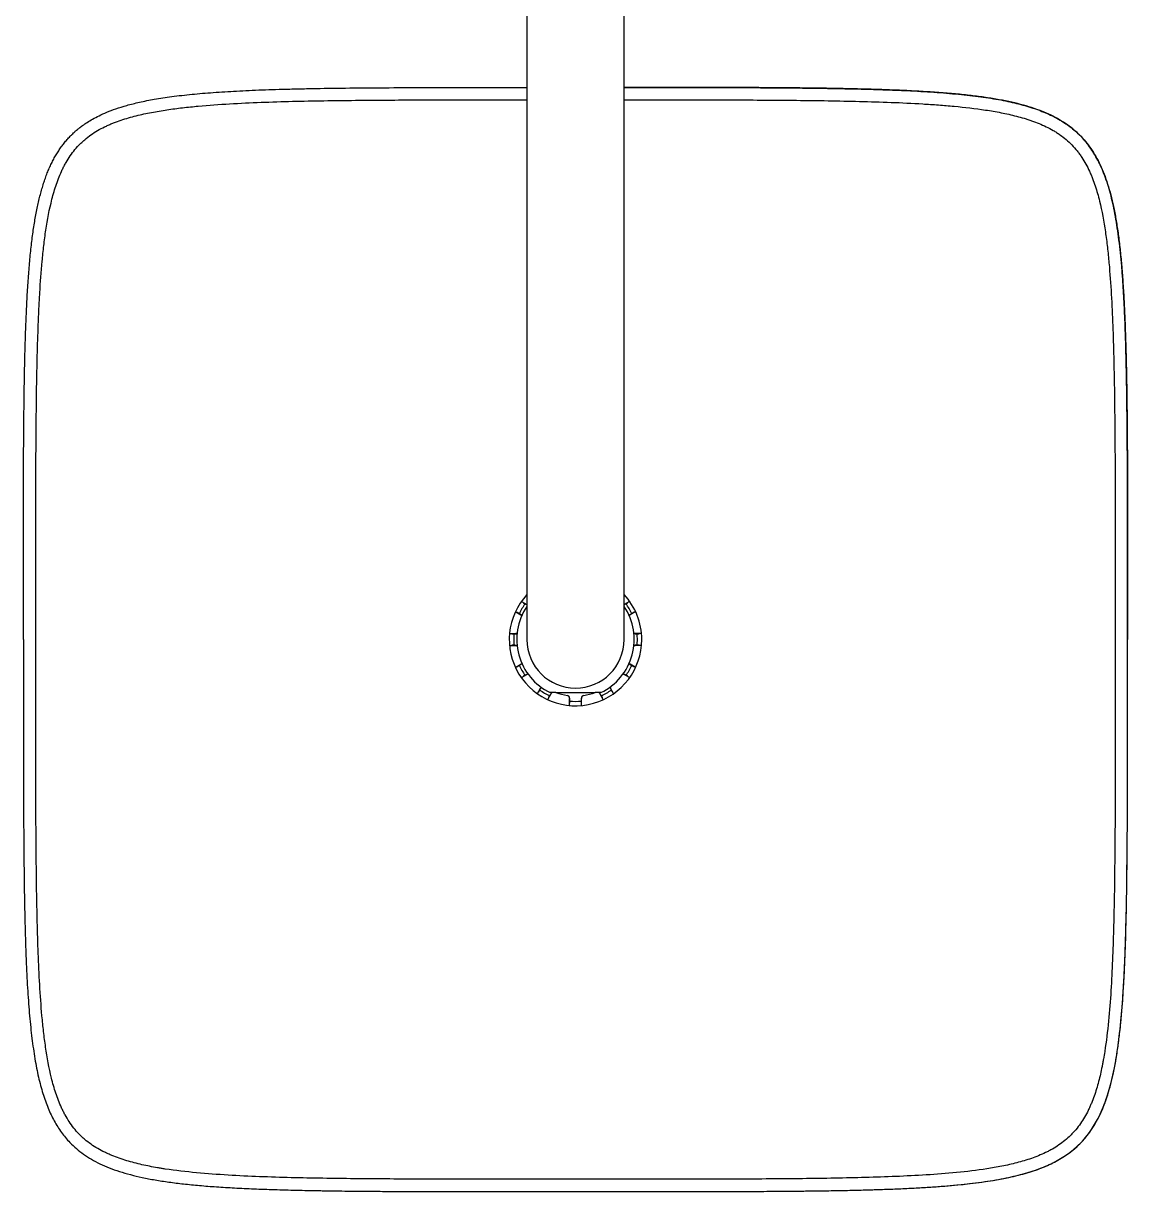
# Model space of a CAD drawing. Header units: millimetres. Extents: x 169 to 4368, y -1049 to 1924.
# Drawn here: x 441.62 to 466.62, y 979.36 to 1005.81 of the extents above; entities that cross this region are included whole.
import ezdxf

# ---------------------------------------------------------------- set-up
doc = ezdxf.new("R2010")
doc.units = ezdxf.units.MM

msp = doc.modelspace()

# ---------------------------------------------------------------- linework, layer by layer
for p, q in [((453.024, 1021.812), (453.024, 995.912)), ((455.224, 995.912), (455.224, 1021.812)), ((453.024, 995.912), (453.024, 991.862)), ((455.224, 991.862), (455.224, 995.912)), ((452.904, 992.722), (453.023, 992.654)), ((455.343, 992.722), (455.224, 992.654)), ((452.769, 992.488), (452.888, 992.419)), ((455.478, 992.488), (455.359, 992.419)), ((452.637, 991.997), (452.775, 991.997)), ((455.61, 991.997), (455.472, 991.997)), ((452.637, 991.727), (452.775, 991.727)), ((455.61, 991.727), (455.472, 991.727)), ((452.769, 991.236), (452.888, 991.305)), ((455.478, 991.236), (455.359, 991.305)), ((452.904, 991.002), (453.023, 991.071)), ((455.343, 991.002), (455.224, 991.071)), ((453.263, 990.643), (453.332, 990.762)), ((453.497, 990.508), (453.566, 990.627)), ((453.678, 990.662), (453.55, 990.662)), ((453.678, 990.662), (454.569, 990.662)), ((453.939, 990.596), (453.94, 990.596)), ((454.307, 990.596), (454.308, 990.596)), ((454.697, 990.662), (454.569, 990.662)), ((454.75, 990.508), (454.681, 990.627)), ((454.984, 990.643), (454.915, 990.762)), ((453.988, 990.376), (453.988, 990.514)), ((454.259, 990.376), (454.259, 990.514))]:
    msp.add_line(p, q)
for centre, radius, start, end in [((454.124, 991.862), 1.5, 137.1666, 0), ((454.124, 991.862), 1.4, 144.6949, 155.3052), ((452.376, 991.813), 1.052, 59.8633, 60.2858), ((454.124, 991.862), 1.5, 0, 42.8334), ((454.124, 991.862), 1.4, 24.6949, 35.3051), ((455.843, 991.862), 0.996, 119.7301, 120.1768), ((453.264, 993.352), 0.996, 239.7305, 240.1768), ((454.124, 991.862), 1.33, 145.7987, 244.4562), ((453.509, 993.491), 1.238, 239.9263, 240.9712), ((452.872, 992.344), 0.0738, 59.0378, 61.0725), ((452.879, 992.359), 0.06, 57.4031, 57.8355), ((452.406, 991.58), 1.238, 60.0688, 60.0735), ((454.124, 991.862), 1.33, 295.5438, 34.2013), ((455.841, 991.581), 1.238, 119.9263, 119.931), ((455.368, 992.359), 0.06, 122.1645, 122.5969), ((455.375, 992.344), 0.0738, 118.9275, 120.9608), ((454.738, 993.491), 1.238, 299.0289, 300.0735), ((454.954, 993.4), 1.052, 299.8633, 300.2858), ((452.635, 990.946), 1.052, 89.8633, 90.2857), ((454.124, 991.862), 1.4, 174.6949, 185.3052), ((452.777, 990.759), 1.238, 89.0289, 90.0735), ((452.799, 992.071), 0.0738, 268.9275, 270.9578), ((452.797, 992.055), 0.06, 272.1645, 272.5969), ((455.448, 992.071), 0.0738, 269.0437, 271.0725), ((455.45, 992.055), 0.06, 267.4031, 267.8355), ((455.47, 990.76), 1.238, 89.9263, 90.9712), ((454.124, 991.862), 1.4, 0, 5.3051), ((455.613, 991.002), 0.996, 89.7304, 90.1768), ((452.634, 992.723), 0.996, 269.7301, 270.1768), ((452.777, 992.965), 1.238, 269.9263, 270.9712), ((452.799, 991.654), 0.0738, 89.0437, 91.0725), ((452.797, 991.67), 0.06, 87.4031, 87.8355), ((454.124, 991.862), 1.1, 180, 0), ((455.45, 991.67), 0.06, 92.1645, 92.5969), ((455.448, 991.654), 0.0738, 88.9275, 90.9578), ((455.47, 992.965), 1.238, 269.0289, 270.0735), ((454.124, 991.862), 1.4, 354.6948, 0), ((455.612, 992.779), 1.052, 269.8633, 270.2857), ((453.293, 990.324), 1.052, 119.8633, 120.2861), ((454.124, 991.862), 1.4, 204.6948, 215.3051), ((453.509, 990.234), 1.238, 119.0289, 120.0735), ((452.872, 991.381), 0.0738, 298.9275, 300.9608), ((452.879, 991.366), 0.06, 302.1645, 302.5969), ((453.071, 991.032), 0.06, 117.4031, 117.8355), ((453.081, 991.019), 0.0738, 119.0379, 121.0725), ((455.166, 991.019), 0.0738, 58.9275, 60.9606), ((455.176, 991.032), 0.06, 62.1645, 62.5969), ((454.124, 991.862), 1.4, 324.6949, 335.3051), ((455.368, 991.366), 0.06, 237.4031, 237.8355), ((455.375, 991.381), 0.0738, 239.0378, 241.0725), ((454.738, 990.234), 1.238, 59.9263, 60.9712), ((454.983, 990.373), 0.996, 59.7305, 60.1768), ((452.404, 991.863), 0.996, 299.7304, 300.1768), ((452.406, 992.144), 1.238, 299.9263, 300.9712), ((455.841, 992.144), 1.238, 239.0289, 240.0735), ((455.871, 991.912), 1.052, 239.8633, 240.286), ((454.173, 990.115), 1.052, 149.8633, 150.2858), ((454.124, 991.862), 1.4, 234.6949, 245.3051), ((454.405, 990.145), 1.238, 149.0289, 150.0735), ((453.281, 990.82), 0.0738, 328.9275, 330.9573), ((453.294, 990.81), 0.06, 332.1645, 332.5969), ((452.495, 991.247), 1.238, 329.9263, 330.9712), ((453.627, 990.618), 0.06, 131.7971, 147.8355), ((453.642, 990.611), 0.0738, 147.386, 151.0725), ((453.628, 990.62), 0.0572, 132.5664, 147.6847), ((454.124, 991.862), 1.28, 249.6359, 261.7153), ((453.931, 990.539), 0.0572, 2.3192, 82.1953), ((453.931, 990.536), 0.06, 2.1645, 81.7356), ((454.316, 990.536), 0.06, 98.2644, 177.8355), ((454.316, 990.539), 0.0572, 97.8008, 177.6847), ((454.124, 991.862), 1.28, 278.2847, 290.3645), ((454.619, 990.62), 0.0572, 32.3192, 47.4332), ((454.62, 990.618), 0.06, 32.1645, 48.2056), ((454.605, 990.611), 0.0738, 28.9275, 32.614), ((455.752, 991.248), 1.238, 209.0289, 210.0735), ((454.124, 991.862), 1.4, 294.6949, 305.3052), ((454.953, 990.81), 0.06, 207.4031, 207.8355), ((454.966, 990.82), 0.0738, 209.0443, 211.0725), ((453.842, 990.145), 1.238, 29.9263, 30.9712), ((454.123, 990.142), 0.996, 29.7302, 30.1768), ((452.634, 991.003), 0.996, 329.7305, 330.1768), ((453.915, 990.538), 0.0738, 358.9275, 2.614), ((455.227, 990.516), 1.238, 179.0289, 180.0735), ((455.04, 990.374), 1.052, 179.8633, 180.2857), ((454.124, 991.862), 1.4, 264.6949, 275.3051), ((454.332, 990.538), 0.0738, 177.386, 181.0725), ((453.021, 990.516), 1.238, 359.9263, 0.9712), ((453.263, 990.373), 0.996, 359.7303, 0.1768), ((455.662, 991.031), 1.052, 209.8633, 210.2859)]:
    msp.add_arc(centre, radius, start, end)
for points, knots in [([(441.622, 991.862), (441.622, 992.005), (441.622, 992.287), (441.622, 992.706), (441.622, 993.113), (441.622, 993.51), (441.623, 993.897), (441.623, 994.274), (441.623, 994.64), (441.624, 994.997), (441.625, 995.345), (441.626, 995.683), (441.628, 996.011), (441.63, 996.331), (441.633, 996.642), (441.635, 996.944), (441.639, 997.237), (441.643, 997.521), (441.647, 997.798), (441.653, 998.066), (441.659, 998.326), (441.666, 998.578), (441.674, 998.823), (441.682, 999.06), (441.692, 999.289), (441.703, 999.512), (441.715, 999.727), (441.728, 999.935), (441.742, 1000.136), (441.758, 1000.33), (441.775, 1000.518), (441.794, 1000.7), (441.814, 1000.875), (441.836, 1001.044), (441.859, 1001.207), (441.885, 1001.364), (441.912, 1001.515), (441.941, 1001.661), (441.973, 1001.801), (442.006, 1001.936), (442.042, 1002.065), (442.08, 1002.19), (442.12, 1002.309), (442.163, 1002.424), (442.209, 1002.534), (442.258, 1002.639), (442.309, 1002.74), (442.363, 1002.837), (442.421, 1002.929), (442.481, 1003.017), (442.545, 1003.101), (442.612, 1003.182), (442.664, 1003.237), (442.701, 1003.275), (442.726, 1003.3), (442.764, 1003.337), (442.816, 1003.384), (442.883, 1003.44), (442.967, 1003.504), (443.07, 1003.574), (443.194, 1003.649), (443.343, 1003.727), (443.519, 1003.806), (443.728, 1003.885), (443.975, 1003.961), (444.265, 1004.033), (444.604, 1004.1), (445.002, 1004.16), (445.366, 1004.201), (445.681, 1004.229), (445.927, 1004.248), (446.185, 1004.266), (446.455, 1004.281), (446.737, 1004.295), (447.031, 1004.307), (447.339, 1004.317), (447.66, 1004.326), (447.995, 1004.334), (448.48, 1004.343), (449.119, 1004.351), (449.915, 1004.357), (450.733, 1004.36), (451.568, 1004.362), (452.333, 1004.362), (452.82, 1004.362), (453.024, 1004.362)], [0, 0, 0, 0, 0.019347, 0.038209, 0.056594, 0.074508, 0.09196, 0.108956, 0.125504, 0.141612, 0.157286, 0.172534, 0.187364, 0.201782, 0.215798, 0.229416, 0.242645, 0.255492, 0.267962, 0.280064, 0.291804, 0.303188, 0.314225, 0.324921, 0.335283, 0.345318, 0.355034, 0.364438, 0.373538, 0.38234, 0.390851, 0.39908, 0.407033, 0.414719, 0.422146, 0.429322, 0.436255, 0.442956, 0.449434, 0.455698, 0.46176, 0.467631, 0.473321, 0.478844, 0.484211, 0.489438, 0.494538, 0.499527, 0.504422, 0.509239, 0.513995, 0.518709, 0.523399, 0.524254, 0.525873, 0.528255, 0.531408, 0.535342, 0.540083, 0.545674, 0.552182, 0.559706, 0.568379, 0.578379, 0.589925, 0.603285, 0.618779, 0.636783, 0.657728, 0.668384, 0.679531, 0.691187, 0.70337, 0.7161, 0.729396, 0.743278, 0.757765, 0.772877, 0.788634, 0.823402, 0.859384, 0.896368, 0.934128, 0.972426, 1, 1, 1, 1]), ([(466.625, 991.862), (466.625, 992.095), (466.625, 992.551), (466.625, 993.22), (466.624, 993.862), (466.624, 994.476), (466.623, 995.064), (466.621, 995.626), (466.618, 996.164), (466.614, 996.676), (466.609, 997.166), (466.603, 997.632), (466.594, 998.076), (466.584, 998.498), (466.571, 998.899), (466.556, 999.28), (466.538, 999.641), (466.516, 999.984), (466.492, 1000.308), (466.463, 1000.614), (466.43, 1000.903), (466.393, 1001.176), (466.351, 1001.432), (466.304, 1001.674), (466.251, 1001.9), (466.192, 1002.113), (466.127, 1002.311), (466.055, 1002.497), (465.976, 1002.671), (465.888, 1002.832), (465.792, 1002.982), (465.688, 1003.121), (465.567, 1003.258), (465.426, 1003.391), (465.263, 1003.518), (465.084, 1003.633), (464.889, 1003.736), (464.676, 1003.827), (464.446, 1003.909), (464.196, 1003.981), (463.927, 1004.044), (463.637, 1004.1), (463.324, 1004.148), (462.989, 1004.189), (462.629, 1004.225), (462.245, 1004.254), (461.834, 1004.279), (461.397, 1004.3), (460.93, 1004.317), (460.435, 1004.33), (460.056, 1004.337), (459.786, 1004.342), (459.617, 1004.344), (459.395, 1004.347), (459.116, 1004.35), (458.775, 1004.353), (458.368, 1004.356), (457.887, 1004.359), (457.326, 1004.36), (456.675, 1004.362), (455.964, 1004.362), (455.47, 1004.362), (455.224, 1004.362)], [0, 0, 0, 0, 0.0314952, 0.0616979, 0.0906406, 0.1183556, 0.1448755, 0.1702328, 0.19446, 0.2175897, 0.2396534, 0.2606816, 0.2807047, 0.2997534, 0.3178589, 0.3350525, 0.3513662, 0.3668324, 0.3814829, 0.3953493, 0.4084647, 0.4208638, 0.4325833, 0.4436624, 0.4541432, 0.4640711, 0.4734949, 0.4824677, 0.4910484, 0.4993016, 0.5072977, 0.5151121, 0.5228243, 0.5320033, 0.541291, 0.5508229, 0.5607274, 0.5711225, 0.5821143, 0.5937975, 0.6062565, 0.6195689, 0.6338055, 0.6490314, 0.6653073, 0.6826898, 0.7012332, 0.7209915, 0.7420197, 0.7643713, 0.7880995, 0.79337, 0.8009306, 0.8108994, 0.8234322, 0.8387247, 0.8570157, 0.8785911, 0.9037887, 0.9330022, 0.9666871, 1, 1, 1, 1]), ([(455.224, 1004.362), (455.258, 1004.362), (455.481, 1004.362), (455.888, 1004.362), (456.436, 1004.362), (456.963, 1004.361), (457.47, 1004.36), (457.958, 1004.358), (458.426, 1004.356), (458.876, 1004.353), (459.308, 1004.348), (459.722, 1004.343), (460.119, 1004.336), (460.499, 1004.328), (460.862, 1004.318), (461.21, 1004.307), (461.542, 1004.293), (461.86, 1004.278), (462.162, 1004.259), (462.45, 1004.239), (462.725, 1004.215), (462.986, 1004.189), (463.235, 1004.159), (463.471, 1004.126), (463.694, 1004.089), (463.906, 1004.048), (464.107, 1004.002), (464.296, 1003.953), (464.475, 1003.898), (464.644, 1003.838), (464.803, 1003.773), (464.953, 1003.703), (465.094, 1003.626), (465.225, 1003.543), (465.349, 1003.453), (465.464, 1003.356), (465.584, 1003.24), (465.705, 1003.101), (465.825, 1002.935), (465.933, 1002.754), (466.03, 1002.556), (466.117, 1002.342), (466.194, 1002.11), (466.262, 1001.86), (466.322, 1001.59), (466.374, 1001.3), (466.42, 1000.988), (466.459, 1000.654), (466.493, 1000.296), (466.521, 999.914), (466.545, 999.507), (466.565, 999.073), (466.581, 998.612), (466.593, 998.123), (466.601, 997.743), (466.605, 997.462), (466.608, 997.27), (466.611, 997.013), (466.614, 996.689), (466.617, 996.289), (466.62, 995.808), (466.622, 995.237), (466.624, 994.564), (466.625, 993.779), (466.625, 992.865), (466.625, 992.213), (466.625, 991.862)], [0, 0, 0, 0, 0.004627, 0.030291, 0.055005, 0.078792, 0.101673, 0.12367, 0.144805, 0.1651, 0.184577, 0.203255, 0.221156, 0.2383, 0.254707, 0.270398, 0.285394, 0.299716, 0.313386, 0.326426, 0.338856, 0.350699, 0.361977, 0.372713, 0.382932, 0.392661, 0.401928, 0.410762, 0.419196, 0.427264, 0.435003, 0.442453, 0.449659, 0.456667, 0.463529, 0.470296, 0.477024, 0.48606, 0.495252, 0.504728, 0.514604, 0.524989, 0.535979, 0.54766, 0.560111, 0.573402, 0.5876, 0.602765, 0.618953, 0.636217, 0.654608, 0.674178, 0.694978, 0.71706, 0.740472, 0.746402, 0.755037, 0.766535, 0.781105, 0.799014, 0.820588, 0.846221, 0.876383, 0.911623, 0.952582, 1, 1, 1, 1]), ([(441.902, 991.862), (441.902, 992.814), (441.902, 993.766), (441.904, 995.194), (441.906, 995.67), (441.912, 996.621), (441.916, 997.097), (441.931, 998.049), (441.942, 998.525), (441.965, 999.119), (441.97, 999.238), (441.981, 999.476), (441.988, 999.594), (442.009, 999.951), (442.026, 1000.188), (442.059, 1000.543), (442.077, 1000.721), (442.1, 1000.898), (442.115, 1001.016), (442.124, 1001.075), (442.168, 1001.369), (442.211, 1001.602), (442.299, 1001.946), (442.332, 1002.059), (442.39, 1002.227), (442.411, 1002.283), (442.455, 1002.393), (442.479, 1002.447), (442.511, 1002.515), (442.518, 1002.529), (442.531, 1002.555), (442.538, 1002.569), (442.559, 1002.609), (442.573, 1002.635), (442.618, 1002.713), (442.649, 1002.764), (442.717, 1002.862), (442.752, 1002.909), (442.828, 1003), (442.868, 1003.044), (442.932, 1003.108), (442.954, 1003.128), (442.988, 1003.158), (442.999, 1003.168), (443.022, 1003.188), (443.08, 1003.236), (443.14, 1003.281), (443.288, 1003.38), (443.393, 1003.438), (443.528, 1003.501), (443.556, 1003.513), (443.611, 1003.537), (443.639, 1003.549), (443.722, 1003.582), (443.778, 1003.602), (443.948, 1003.659), (444.062, 1003.692), (444.292, 1003.75), (444.407, 1003.775), (444.64, 1003.819), (444.757, 1003.838), (444.991, 1003.873), (445.109, 1003.889), (445.286, 1003.909), (445.345, 1003.915), (445.464, 1003.928), (445.523, 1003.933), (445.819, 1003.961), (446.056, 1003.977), (446.53, 1004.005), (446.767, 1004.016), (447.479, 1004.043), (447.953, 1004.054), (448.902, 1004.069), (449.377, 1004.073), (450.326, 1004.079), (450.801, 1004.081), (451.858, 1004.083), (452.441, 1004.083), (453.024, 1004.083)], [0, 0, 0, 0, 0.131341, 0.131341, 0.197012, 0.197012, 0.262682, 0.262682, 0.328353, 0.328353, 0.34477, 0.34477, 0.361188, 0.361188, 0.394023, 0.394023, 0.410441, 0.41865, 0.41865, 0.426859, 0.426859, 0.459694, 0.459694, 0.476112, 0.476112, 0.48432, 0.48432, 0.492529, 0.492529, 0.494581, 0.494581, 0.496634, 0.496634, 0.500738, 0.500738, 0.508947, 0.508947, 0.517156, 0.517156, 0.525365, 0.525365, 0.529469, 0.529469, 0.531521, 0.531521, 0.533573, 0.541782, 0.541782, 0.5582, 0.5582, 0.562304, 0.562304, 0.566409, 0.566409, 0.574617, 0.574617, 0.591035, 0.591035, 0.607453, 0.607453, 0.62387, 0.62387, 0.640288, 0.640288, 0.648497, 0.648497, 0.656706, 0.656706, 0.689541, 0.689541, 0.722376, 0.722376, 0.788047, 0.788047, 0.853717, 0.853717, 0.919388, 0.919388, 1, 1, 1, 1]), ([(455.224, 1004.083), (455.81, 1004.083), (456.396, 1004.083), (457.459, 1004.081), (457.936, 1004.079), (458.889, 1004.073), (459.365, 1004.069), (460.318, 1004.053), (460.794, 1004.043), (461.509, 1004.015), (461.746, 1004.004), (462.103, 1003.982), (462.222, 1003.974), (462.401, 1003.961), (462.46, 1003.956), (462.579, 1003.947), (462.638, 1003.941), (462.935, 1003.914), (463.172, 1003.886), (463.525, 1003.833), (463.642, 1003.813), (463.876, 1003.767), (463.992, 1003.741), (464.165, 1003.696), (464.223, 1003.68), (464.309, 1003.655), (464.338, 1003.646), (464.395, 1003.627), (464.423, 1003.618), (464.564, 1003.568), (464.674, 1003.524), (464.835, 1003.445), (464.888, 1003.418), (464.953, 1003.38), (464.965, 1003.372), (464.991, 1003.357), (465.004, 1003.349), (465.042, 1003.324), (465.067, 1003.308), (465.189, 1003.222), (465.28, 1003.145), (465.404, 1003.017), (465.444, 1002.972), (465.49, 1002.913), (465.5, 1002.901), (465.518, 1002.877), (465.527, 1002.865), (465.553, 1002.829), (465.57, 1002.804), (465.652, 1002.679), (465.709, 1002.575), (465.771, 1002.439), (465.784, 1002.411), (465.801, 1002.37), (465.807, 1002.356), (465.818, 1002.328), (465.846, 1002.258), (465.871, 1002.188), (465.927, 1002.019), (465.959, 1001.905), (466.044, 1001.561), (466.086, 1001.328), (466.138, 1000.977), (466.153, 1000.86), (466.173, 1000.683), (466.179, 1000.624), (466.191, 1000.506), (466.197, 1000.446), (466.224, 1000.151), (466.24, 999.914), (466.268, 999.441), (466.279, 999.204), (466.306, 998.494), (466.316, 998.021), (466.331, 997.073), (466.335, 996.6), (466.341, 995.652), (466.343, 995.179), (466.345, 993.757), (466.345, 992.81), (466.345, 991.862)], [0, 0, 0, 0, 0.0807963, 0.0807963, 0.1464537, 0.1464537, 0.2121111, 0.2121111, 0.2777685, 0.2777685, 0.3105972, 0.3105972, 0.3270115, 0.3270115, 0.3352187, 0.3352187, 0.3434259, 0.3434259, 0.3762546, 0.3762546, 0.392669, 0.392669, 0.4090833, 0.4090833, 0.4172905, 0.4172905, 0.4213941, 0.4213941, 0.4254977, 0.4254977, 0.441912, 0.441912, 0.4501192, 0.4501192, 0.452171, 0.452171, 0.4542228, 0.4542228, 0.4583264, 0.4583264, 0.4747407, 0.4747407, 0.4829479, 0.4829479, 0.4849997, 0.4849997, 0.4870515, 0.4870515, 0.4911551, 0.4911551, 0.5075694, 0.5075694, 0.511673, 0.511673, 0.5137248, 0.5137248, 0.5157766, 0.5239838, 0.5239838, 0.5403981, 0.5403981, 0.5732268, 0.5732268, 0.5896412, 0.5896412, 0.5978484, 0.5978484, 0.6060555, 0.6060555, 0.6388842, 0.6388842, 0.671713, 0.671713, 0.7373704, 0.7373704, 0.8030278, 0.8030278, 0.8686852, 0.8686852, 1, 1, 1, 1]), ([(452.936, 992.692), (452.936, 992.692), (452.937, 992.692), (452.941, 992.691), (452.948, 992.688), (452.957, 992.683), (452.97, 992.677), (452.985, 992.669), (453.002, 992.661), (453.016, 992.653), (453.023, 992.65), (453.024, 992.65)], [0, 0, 0, 0, 0.075148, 0.183851, 0.306908, 0.438756, 0.575494, 0.714315, 0.854581, 0.996155, 1, 1, 1, 1]), ([(455.224, 992.65), (455.233, 992.654), (455.254, 992.665), (455.285, 992.681), (455.304, 992.69), (455.311, 992.692), (455.311, 992.692)], [0, 0, 0, 0, 0.183641, 0.48735, 0.775058, 1, 1, 1, 1]), ([(452.911, 992.409), (452.893, 992.42), (452.867, 992.437), (452.834, 992.459), (452.817, 992.471), (452.811, 992.475), (452.811, 992.475)], [0, 0, 0, 0, 0.2721041, 0.5429026, 0.7994334, 1, 1, 1, 1]), ([(455.436, 992.475), (455.436, 992.475), (455.435, 992.475), (455.432, 992.472), (455.426, 992.468), (455.417, 992.462), (455.406, 992.454), (455.392, 992.445), (455.375, 992.434), (455.356, 992.422), (455.344, 992.414), (455.336, 992.409)], [0, 0, 0, 0, 0.066676, 0.163126, 0.272311, 0.389296, 0.51062, 0.633792, 0.758247, 0.883862, 1, 1, 1, 1]), ([(452.68, 991.988), (452.68, 991.988), (452.681, 991.988), (452.685, 991.988), (452.693, 991.989), (452.703, 991.99), (452.717, 991.991), (452.734, 991.992), (452.753, 991.993), (452.776, 991.994), (452.791, 991.995), (452.8, 991.995)], [0, 0, 0, 0, 0.066676, 0.163126, 0.272311, 0.389296, 0.51062, 0.633792, 0.758247, 0.883862, 1, 1, 1, 1]), ([(455.447, 991.995), (455.468, 991.994), (455.499, 991.993), (455.538, 991.991), (455.56, 991.989), (455.567, 991.988), (455.567, 991.988)], [0, 0, 0, 0, 0.2721041, 0.5429026, 0.7994334, 1, 1, 1, 1]), ([(441.622, 991.862), (441.622, 991.661), (441.622, 991.267), (441.622, 990.685), (441.622, 990.124), (441.623, 989.584), (441.623, 989.063), (441.625, 988.563), (441.626, 988.081), (441.629, 987.617), (441.632, 987.172), (441.636, 986.745), (441.641, 986.334), (441.647, 985.941), (441.655, 985.563), (441.664, 985.202), (441.675, 984.856), (441.688, 984.526), (441.703, 984.21), (441.72, 983.908), (441.74, 983.62), (441.762, 983.346), (441.787, 983.085), (441.815, 982.836), (441.847, 982.599), (441.882, 982.375), (441.921, 982.162), (441.963, 981.96), (442.011, 981.769), (442.062, 981.589), (442.119, 981.418), (442.18, 981.257), (442.247, 981.105), (442.32, 980.963), (442.398, 980.829), (442.483, 980.703), (442.575, 980.585), (442.686, 980.461), (442.821, 980.333), (442.984, 980.206), (443.163, 980.092), (443.358, 979.989), (443.571, 979.897), (443.801, 979.816), (444.051, 979.744), (444.32, 979.68), (444.61, 979.625), (444.923, 979.577), (445.258, 979.535), (445.618, 979.5), (446.002, 979.47), (446.413, 979.445), (446.85, 979.425), (447.317, 979.408), (447.812, 979.395), (448.191, 979.387), (448.461, 979.383), (448.63, 979.38), (448.852, 979.377), (449.131, 979.374), (449.472, 979.371), (449.879, 979.368), (450.36, 979.366), (450.921, 979.364), (451.572, 979.363), (452.322, 979.362), (453.184, 979.362), (453.796, 979.362), (454.124, 979.362)], [0, 0, 0, 0, 0.025915, 0.050912, 0.075012, 0.098236, 0.120601, 0.142129, 0.162839, 0.182752, 0.201886, 0.220263, 0.237899, 0.254815, 0.271028, 0.286558, 0.301422, 0.31564, 0.329232, 0.342216, 0.354612, 0.366441, 0.377721, 0.388472, 0.398716, 0.408474, 0.417771, 0.42663, 0.435079, 0.443145, 0.45086, 0.458255, 0.465365, 0.47223, 0.478891, 0.485391, 0.491779, 0.498102, 0.506847, 0.515695, 0.524777, 0.534213, 0.544116, 0.554588, 0.565719, 0.577589, 0.590272, 0.603835, 0.618341, 0.633847, 0.650407, 0.668074, 0.686898, 0.706931, 0.728226, 0.750832, 0.755853, 0.763056, 0.772553, 0.784493, 0.799062, 0.816488, 0.837044, 0.861049, 0.888881, 0.920973, 0.957823, 1, 1, 1, 1]), ([(454.124, 979.642), (453.17, 979.642), (452.216, 979.641), (450.786, 979.644), (450.309, 979.646), (449.355, 979.652), (448.878, 979.656), (447.925, 979.671), (447.448, 979.682), (446.733, 979.71), (446.495, 979.721), (446.019, 979.75), (445.781, 979.767), (445.307, 979.812), (445.07, 979.839), (444.805, 979.879), (444.776, 979.884), (444.717, 979.893), (444.687, 979.898), (444.599, 979.913), (444.54, 979.924), (444.365, 979.959), (444.249, 979.985), (444.02, 980.044), (443.906, 980.078), (443.738, 980.137), (443.682, 980.158), (443.6, 980.192), (443.572, 980.204), (443.531, 980.222), (443.517, 980.228), (443.49, 980.241), (443.477, 980.248), (443.355, 980.307), (443.252, 980.367), (443.106, 980.469), (443.059, 980.505), (442.991, 980.563), (442.968, 980.583), (442.936, 980.614), (442.925, 980.625), (442.903, 980.646), (442.893, 980.656), (442.799, 980.754), (442.725, 980.847), (442.627, 980.996), (442.596, 981.047), (442.553, 981.126), (442.54, 981.153), (442.513, 981.206), (442.5, 981.233), (442.437, 981.37), (442.395, 981.481), (442.32, 981.705), (442.288, 981.819), (442.203, 982.164), (442.161, 982.397), (442.109, 982.751), (442.094, 982.869), (442.067, 983.104), (442.055, 983.223), (442.023, 983.577), (442.006, 983.813), (441.979, 984.286), (441.968, 984.522), (441.941, 985.232), (441.931, 985.705), (441.916, 986.652), (441.912, 987.126), (441.906, 988.073), (441.904, 988.547), (441.902, 989.968), (441.902, 990.915), (441.902, 991.862)], [0, 0, 0, 0, 0.125, 0.125, 0.1875, 0.1875, 0.25, 0.25, 0.3125, 0.3125, 0.34375, 0.34375, 0.375, 0.375, 0.40625, 0.40625, 0.410156, 0.410156, 0.414062, 0.414062, 0.421875, 0.421875, 0.4375, 0.4375, 0.453125, 0.453125, 0.460937, 0.460937, 0.464844, 0.464844, 0.466797, 0.466797, 0.46875, 0.46875, 0.484375, 0.484375, 0.492187, 0.492187, 0.496094, 0.496094, 0.498047, 0.498047, 0.5, 0.5, 0.515625, 0.515625, 0.523437, 0.523437, 0.527344, 0.527344, 0.53125, 0.53125, 0.546875, 0.546875, 0.5625, 0.5625, 0.59375, 0.59375, 0.609375, 0.609375, 0.625, 0.625, 0.65625, 0.65625, 0.6875, 0.6875, 0.75, 0.75, 0.8125, 0.8125, 0.875, 0.875, 1, 1, 1, 1]), ([(452.8, 991.73), (452.779, 991.73), (452.748, 991.732), (452.709, 991.734), (452.687, 991.736), (452.68, 991.737), (452.68, 991.737)], [0, 0, 0, 0, 0.2721041, 0.5429026, 0.7994334, 1, 1, 1, 1]), ([(454.124, 979.362), (454.346, 979.362), (454.782, 979.362), (455.423, 979.362), (456.039, 979.362), (456.63, 979.363), (457.196, 979.364), (457.739, 979.365), (458.259, 979.368), (458.757, 979.371), (459.232, 979.375), (459.687, 979.381), (460.121, 979.388), (460.535, 979.397), (460.929, 979.408), (461.305, 979.421), (461.662, 979.437), (462.001, 979.455), (462.324, 979.476), (462.63, 979.5), (462.919, 979.528), (463.193, 979.56), (463.452, 979.596), (463.697, 979.636), (463.928, 979.681), (464.145, 979.731), (464.349, 979.787), (464.541, 979.848), (464.721, 979.916), (464.889, 979.99), (465.046, 980.071), (465.193, 980.16), (465.33, 980.257), (465.456, 980.361), (465.583, 980.483), (465.707, 980.626), (465.827, 980.792), (465.935, 980.974), (466.031, 981.171), (466.118, 981.385), (466.195, 981.617), (466.263, 981.868), (466.323, 982.138), (466.375, 982.428), (466.42, 982.74), (466.46, 983.074), (466.493, 983.431), (466.521, 983.813), (466.545, 984.22), (466.565, 984.654), (466.581, 985.115), (466.593, 985.604), (466.601, 985.978), (466.605, 986.244), (466.607, 986.411), (466.61, 986.631), (466.613, 986.908), (466.616, 987.246), (466.619, 987.651), (466.621, 988.128), (466.623, 988.685), (466.624, 989.331), (466.625, 990.075), (466.625, 990.93), (466.625, 991.538), (466.625, 991.862)], [0, 0, 0, 0, 0.028684, 0.056244, 0.082706, 0.108097, 0.132445, 0.155777, 0.178119, 0.199498, 0.219942, 0.239474, 0.258122, 0.27591, 0.292863, 0.309008, 0.324371, 0.338979, 0.352858, 0.366034, 0.378535, 0.390387, 0.401619, 0.412263, 0.422351, 0.431918, 0.441001, 0.449641, 0.45788, 0.465767, 0.473354, 0.480699, 0.487862, 0.494909, 0.501906, 0.510509, 0.519263, 0.528288, 0.537696, 0.547589, 0.558059, 0.569187, 0.581048, 0.593709, 0.607233, 0.621677, 0.637095, 0.653536, 0.67105, 0.689686, 0.709492, 0.730517, 0.752808, 0.757759, 0.764886, 0.774298, 0.786143, 0.800602, 0.817901, 0.838307, 0.862137, 0.889762, 0.921609, 0.958168, 1, 1, 1, 1]), ([(455.567, 991.737), (455.567, 991.737), (455.566, 991.737), (455.562, 991.736), (455.554, 991.735), (455.544, 991.735), (455.53, 991.734), (455.513, 991.733), (455.494, 991.732), (455.471, 991.731), (455.456, 991.73), (455.447, 991.73)], [0, 0, 0, 0, 0.0666764, 0.1631258, 0.2723114, 0.3892965, 0.5106199, 0.6337919, 0.7582466, 0.8838615, 1, 1, 1, 1]), ([(466.345, 991.862), (466.345, 990.884), (466.345, 989.905), (466.342, 988.437), (466.341, 987.947), (466.334, 986.969), (466.329, 986.479), (466.321, 985.99)], [0, 0, 0, 0, 0.5, 0.5, 0.75, 0.75, 1, 1, 1, 1]), ([(452.811, 991.249), (452.811, 991.249), (452.812, 991.25), (452.815, 991.252), (452.821, 991.257), (452.83, 991.263), (452.841, 991.271), (452.855, 991.28), (452.872, 991.29), (452.891, 991.303), (452.903, 991.311), (452.911, 991.315)], [0, 0, 0, 0, 0.066676, 0.163126, 0.272311, 0.389296, 0.51062, 0.633792, 0.758247, 0.883862, 1, 1, 1, 1]), ([(453.043, 991.086), (453.025, 991.076), (452.998, 991.062), (452.962, 991.044), (452.943, 991.035), (452.936, 991.032), (452.936, 991.032)], [0, 0, 0, 0, 0.272104, 0.542903, 0.799433, 1, 1, 1, 1]), ([(455.311, 991.032), (455.311, 991.032), (455.31, 991.032), (455.306, 991.034), (455.299, 991.037), (455.29, 991.042), (455.277, 991.048), (455.262, 991.055), (455.245, 991.064), (455.224, 991.075), (455.212, 991.081), (455.204, 991.086)], [0, 0, 0, 0, 0.066676, 0.163126, 0.272311, 0.389296, 0.51062, 0.633792, 0.758247, 0.883862, 1, 1, 1, 1]), ([(455.336, 991.315), (455.354, 991.304), (455.38, 991.288), (455.413, 991.266), (455.431, 991.254), (455.436, 991.249), (455.436, 991.249)], [0, 0, 0, 0, 0.272104, 0.542903, 0.799433, 1, 1, 1, 1]), ([(453.293, 990.675), (453.293, 990.675), (453.294, 990.676), (453.295, 990.68), (453.298, 990.686), (453.303, 990.696), (453.309, 990.709), (453.316, 990.724), (453.325, 990.741), (453.336, 990.761), (453.343, 990.774), (453.347, 990.782)], [0, 0, 0, 0, 0.0666764, 0.1631258, 0.2723114, 0.3892965, 0.5106199, 0.6337919, 0.7582466, 0.8838615, 1, 1, 1, 1]), ([(453.576, 990.65), (453.565, 990.632), (453.549, 990.606), (453.527, 990.573), (453.515, 990.555), (453.511, 990.55), (453.51, 990.55)], [0, 0, 0, 0, 0.272104, 0.542903, 0.799433, 1, 1, 1, 1]), ([(454.737, 990.55), (454.737, 990.55), (454.736, 990.551), (454.734, 990.554), (454.729, 990.56), (454.723, 990.569), (454.715, 990.58), (454.706, 990.594), (454.695, 990.61), (454.683, 990.63), (454.675, 990.642), (454.671, 990.65)], [0, 0, 0, 0, 0.0666764, 0.1631258, 0.2723114, 0.3892965, 0.5106199, 0.6337919, 0.7582466, 0.8838615, 1, 1, 1, 1]), ([(454.9, 990.782), (454.91, 990.764), (454.924, 990.737), (454.942, 990.701), (454.951, 990.682), (454.954, 990.675), (454.954, 990.675)], [0, 0, 0, 0, 0.272104, 0.542903, 0.799433, 1, 1, 1, 1]), ([(453.998, 990.419), (453.998, 990.419), (453.998, 990.42), (453.997, 990.424), (453.997, 990.431), (453.996, 990.442), (453.995, 990.456), (453.994, 990.473), (453.993, 990.492), (453.992, 990.515), (453.991, 990.53), (453.991, 990.538)], [0, 0, 0, 0, 0.066676, 0.163126, 0.272311, 0.389296, 0.51062, 0.633792, 0.758247, 0.883862, 1, 1, 1, 1]), ([(454.256, 990.538), (454.255, 990.518), (454.254, 990.487), (454.252, 990.448), (454.25, 990.426), (454.249, 990.419), (454.249, 990.419)], [0, 0, 0, 0, 0.272104, 0.542903, 0.799433, 1, 1, 1, 1]), ([(466.321, 985.99), (466.312, 985.528), (466.301, 985.067), (466.272, 984.375), (466.261, 984.144), (466.232, 983.684), (466.214, 983.454), (466.169, 982.994), (466.142, 982.765), (466.097, 982.479), (466.088, 982.422), (466.073, 982.336), (466.067, 982.308), (466.057, 982.251), (466.051, 982.222), (466.022, 982.08), (465.997, 981.967), (465.938, 981.744), (465.904, 981.633), (465.847, 981.469), (465.826, 981.415), (465.798, 981.348), (465.792, 981.334), (465.781, 981.308), (465.763, 981.268), (465.745, 981.228), (465.681, 981.098), (465.624, 980.998), (465.525, 980.856), (465.49, 980.81), (465.443, 980.754), (465.434, 980.743), (465.414, 980.721), (465.385, 980.688), (465.355, 980.657), (465.252, 980.555), (465.163, 980.483), (465.02, 980.386), (464.971, 980.355), (464.908, 980.319), (464.895, 980.312), (464.87, 980.298), (464.857, 980.291), (464.818, 980.271), (464.792, 980.258), (464.661, 980.196), (464.554, 980.153), (464.337, 980.077), (464.227, 980.044), (464.059, 980.001), (464.003, 979.987), (463.89, 979.962), (463.833, 979.95), (463.663, 979.916), (463.55, 979.896), (463.208, 979.843), (462.98, 979.816), (462.523, 979.772), (462.294, 979.755), (461.835, 979.726), (461.606, 979.714), (460.917, 979.686), (460.457, 979.674), (459.997, 979.666)], [0, 0, 0, 0, 0.125, 0.125, 0.1875, 0.1875, 0.25, 0.25, 0.3125, 0.3125, 0.328125, 0.328125, 0.335938, 0.335938, 0.34375, 0.34375, 0.375, 0.375, 0.40625, 0.40625, 0.421875, 0.421875, 0.425781, 0.425781, 0.429688, 0.4375, 0.4375, 0.46875, 0.46875, 0.484375, 0.484375, 0.488281, 0.488281, 0.492187, 0.5, 0.5, 0.53125, 0.53125, 0.546875, 0.546875, 0.550781, 0.550781, 0.554687, 0.554687, 0.5625, 0.5625, 0.59375, 0.59375, 0.625, 0.625, 0.640625, 0.640625, 0.65625, 0.65625, 0.6875, 0.6875, 0.75, 0.75, 0.8125, 0.8125, 0.875, 0.875, 1, 1, 1, 1]), ([(459.997, 979.666), (459.508, 979.657), (459.018, 979.653), (458.039, 979.646), (457.55, 979.644), (456.081, 979.641), (455.102, 979.642), (454.124, 979.642)], [0, 0, 0, 0, 0.25, 0.25, 0.5, 0.5, 1, 1, 1, 1])]:
    msp.add_open_spline(points, degree=3, knots=knots)
msp.add_open_spline([(454.124, 979.362), (455.98, 979.362), (459.094, 979.36), (462.316, 979.43), (464.403, 979.701), (465.641, 980.346), (466.286, 981.584), (466.557, 983.671), (466.627, 986.892), (466.625, 990.006), (466.625, 991.862)], degree=3)

doc.saveas('drawing.dxf')
